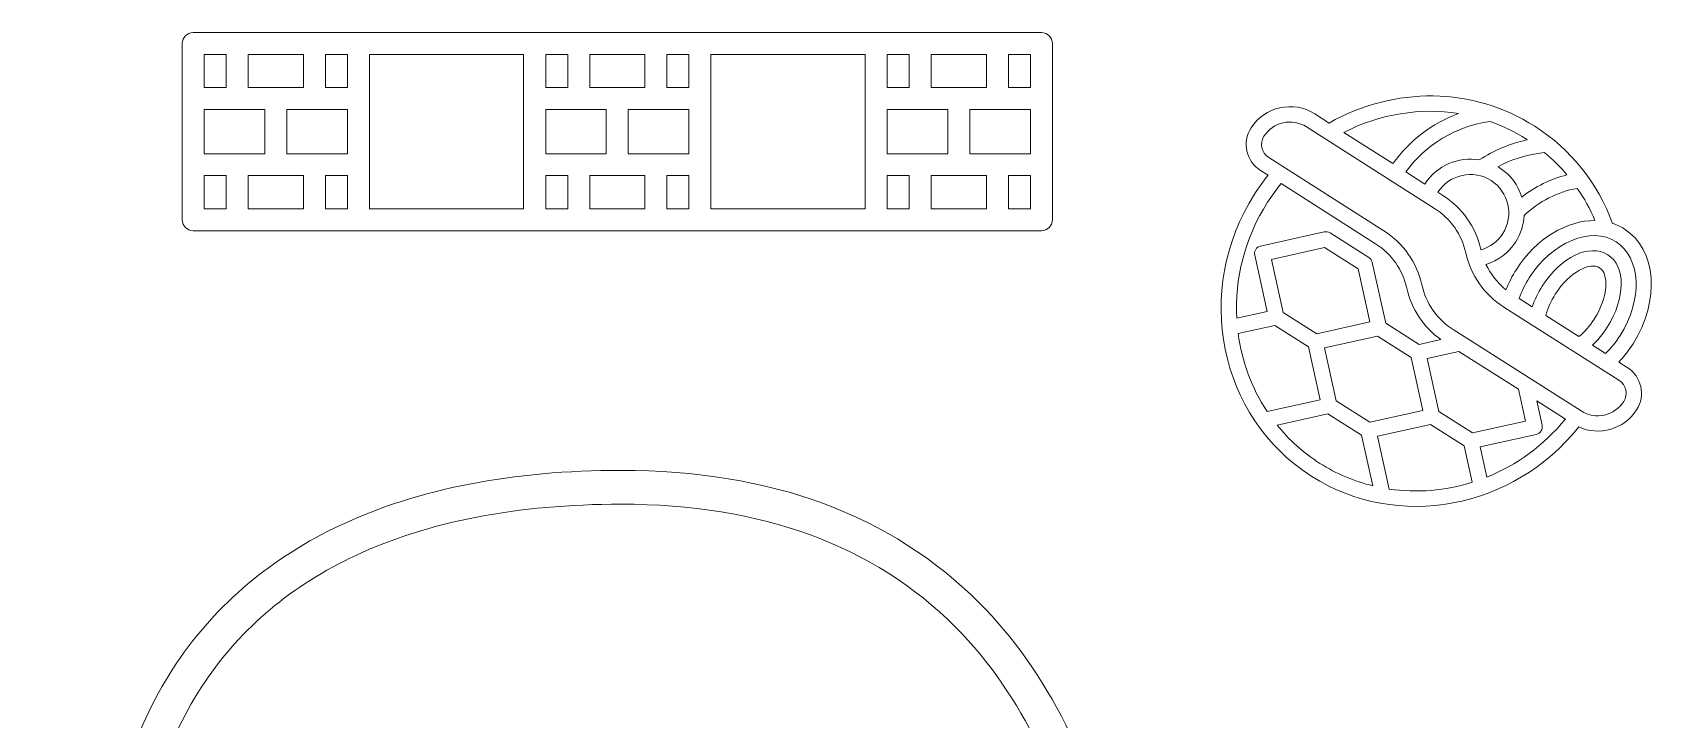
# Model space of a CAD drawing. Header units: millimetres. Extents: x -561 to 595, y -2347 to -7.
# Drawn here: x 92.3 to 572.9, y -209.4 to -6.5 of the extents above; entities that cross this region are included whole.
import ezdxf

# ---------------------------------------------------------------- set-up
doc = ezdxf.new("R2010")
doc.units = ezdxf.units.MM
doc.header["$MEASUREMENT"] = 0
doc.layers.add('Calque 1', color=7, linetype='Continuous', lineweight=0)

msp = doc.modelspace()

# ---------------------------------------------------------------- linework, layer by layer
at = {"layer": 'Calque 1'}
for points, knots in [([(390.14, -6.51), (390.14, -6.51), (289.4, -6.51), (289.4, -6.51), (289.39, -6.51), (289.38, -6.51), (289.38, -6.51), (289.36, -6.51), (289.35, -6.51), (289.34, -6.51), (289.34, -6.51), (139.77, -6.51), (139.77, -6.51), (137.97, -6.51), (136.52, -7.97), (136.52, -9.75), (136.52, -9.75), (136.52, -61.79), (136.52, -61.79), (136.52, -63.58), (137.97, -65.03), (139.77, -65.03), (139.77, -65.03), (139.77, -65.03), (139.77, -65.03), (139.77, -65.03), (195.04, -65.03), (195.04, -65.03), (195.04, -65.03), (195.04, -65.03), (195.04, -65.03), (195.04, -65.03), (201.55, -65.03), (201.55, -65.03), (201.55, -65.03), (201.55, -65.03), (201.55, -65.03), (201.55, -65.03), (227.56, -65.03), (227.56, -65.03), (227.56, -65.03), (227.56, -65.03), (227.56, -65.03), (227.56, -65.03), (234.06, -65.03), (234.06, -65.03), (234.06, -65.03), (282.84, -65.03), (282.84, -65.03), (282.84, -65.03), (288.9, -65.03), (288.9, -65.03), (288.9, -65.03), (288.91, -65.03), (288.91, -65.03), (288.91, -65.03), (295.84, -65.03), (295.84, -65.03), (295.84, -65.03), (295.84, -65.04), (295.84, -65.04), (295.84, -65.04), (302.35, -65.04), (302.35, -65.04), (302.35, -65.04), (302.35, -65.03), (302.35, -65.03), (302.35, -65.03), (328.36, -65.03), (328.36, -65.03), (328.36, -65.03), (328.36, -65.04), (328.36, -65.04), (328.36, -65.04), (334.86, -65.04), (334.86, -65.04), (334.86, -65.04), (383.63, -65.04), (383.63, -65.04), (383.63, -65.04), (390.14, -65.04), (390.14, -65.04), (391.93, -65.04), (393.38, -63.58), (393.38, -61.79), (393.38, -61.79), (393.38, -9.76), (393.38, -9.76), (393.38, -7.97), (391.93, -6.51), (390.14, -6.51)], [0, 0, 0, 0, 1, 1, 1, 2, 2, 2, 3, 3, 3, 4, 4, 4, 5, 5, 5, 6, 6, 6, 7, 7, 7, 8, 8, 8, 9, 9, 9, 10, 10, 10, 11, 11, 11, 12, 12, 12, 13, 13, 13, 14, 14, 14, 15, 15, 15, 16, 16, 16, 17, 17, 17, 18, 18, 18, 19, 19, 19, 20, 20, 20, 21, 21, 21, 22, 22, 22, 23, 23, 23, 24, 24, 24, 25, 25, 25, 26, 26, 26, 27, 27, 27, 28, 28, 28, 29, 29, 29, 30, 30, 30, 30]), ([(143.02, -13.01), (143.02, -13.01), (149.53, -13.01), (149.53, -13.01), (149.53, -13.01), (149.53, -22.77), (149.53, -22.77), (149.53, -22.77), (143.02, -22.77), (143.02, -22.77), (143.02, -22.77), (143.02, -13.01), (143.02, -13.01)], [0, 0, 0, 0, 1, 1, 1, 2, 2, 2, 3, 3, 3, 4, 4, 4, 4]), ([(156.03, -13.01), (156.03, -13.01), (172.29, -13.01), (172.29, -13.01), (172.29, -13.01), (172.29, -22.77), (172.29, -22.77), (172.29, -22.77), (156.03, -22.77), (156.03, -22.77), (156.03, -22.77), (156.03, -13.01), (156.03, -13.01)], [0, 0, 0, 0, 1, 1, 1, 2, 2, 2, 3, 3, 3, 4, 4, 4, 4]), ([(178.79, -13.01), (178.79, -13.01), (185.29, -13.01), (185.29, -13.01), (185.29, -13.01), (185.29, -22.77), (185.29, -22.77), (185.29, -22.77), (178.79, -22.77), (178.79, -22.77), (178.79, -22.77), (178.79, -13.01), (178.79, -13.01)], [0, 0, 0, 0, 1, 1, 1, 2, 2, 2, 3, 3, 3, 4, 4, 4, 4]), ([(237.31, -58.53), (237.31, -58.53), (191.79, -58.53), (191.79, -58.53), (191.79, -58.53), (191.79, -13.01), (191.79, -13.01), (191.79, -13.01), (237.31, -13.01), (237.31, -13.01), (237.31, -13.01), (237.31, -58.53), (237.31, -58.53)], [0, 0, 0, 0, 1, 1, 1, 2, 2, 2, 3, 3, 3, 4, 4, 4, 4]), ([(243.82, -13.01), (243.82, -13.01), (250.32, -13.01), (250.32, -13.01), (250.32, -13.01), (250.32, -22.77), (250.32, -22.77), (250.32, -22.77), (243.82, -22.77), (243.82, -22.77), (243.82, -22.77), (243.82, -13.01), (243.82, -13.01)], [0, 0, 0, 0, 1, 1, 1, 2, 2, 2, 3, 3, 3, 4, 4, 4, 4]), ([(256.82, -13.01), (256.82, -13.01), (273.08, -13.01), (273.08, -13.01), (273.08, -13.01), (273.08, -22.77), (273.08, -22.77), (273.08, -22.77), (256.82, -22.77), (256.82, -22.77), (256.82, -22.77), (256.82, -13.01), (256.82, -13.01)], [0, 0, 0, 0, 1, 1, 1, 2, 2, 2, 3, 3, 3, 4, 4, 4, 4]), ([(279.59, -13.01), (279.59, -13.01), (286.09, -13.01), (286.09, -13.01), (286.09, -13.01), (286.09, -22.77), (286.09, -22.77), (286.09, -22.77), (279.59, -22.77), (279.59, -22.77), (279.59, -22.77), (279.59, -13.01), (279.59, -13.01)], [0, 0, 0, 0, 1, 1, 1, 2, 2, 2, 3, 3, 3, 4, 4, 4, 4]), ([(338.11, -58.53), (338.11, -58.53), (292.59, -58.53), (292.59, -58.53), (292.59, -58.53), (292.59, -13.01), (292.59, -13.01), (292.59, -13.01), (338.11, -13.01), (338.11, -13.01), (338.11, -13.01), (338.11, -58.53), (338.11, -58.53)], [0, 0, 0, 0, 1, 1, 1, 2, 2, 2, 3, 3, 3, 4, 4, 4, 4]), ([(344.62, -13.01), (344.62, -13.01), (351.12, -13.01), (351.12, -13.01), (351.12, -13.01), (351.12, -22.77), (351.12, -22.77), (351.12, -22.77), (344.62, -22.77), (344.62, -22.77), (344.62, -22.77), (344.62, -13.01), (344.62, -13.01)], [0, 0, 0, 0, 1, 1, 1, 2, 2, 2, 3, 3, 3, 4, 4, 4, 4]), ([(357.62, -13.01), (357.62, -13.01), (373.88, -13.01), (373.88, -13.01), (373.88, -13.01), (373.88, -22.77), (373.88, -22.77), (373.88, -22.77), (357.62, -22.77), (357.62, -22.77), (357.62, -22.77), (357.62, -13.01), (357.62, -13.01)], [0, 0, 0, 0, 1, 1, 1, 2, 2, 2, 3, 3, 3, 4, 4, 4, 4]), ([(380.38, -13.01), (380.38, -13.01), (386.88, -13.01), (386.88, -13.01), (386.88, -13.01), (386.88, -22.77), (386.88, -22.77), (386.88, -22.77), (380.38, -22.77), (380.38, -22.77), (380.38, -22.77), (380.38, -13.01), (380.38, -13.01)], [0, 0, 0, 0, 1, 1, 1, 2, 2, 2, 3, 3, 3, 4, 4, 4, 4]), ([(454.78, -47.23), (454.78, -47.23), (454.78, -47.23), (454.78, -47.23), (454.78, -47.23), (457.04, -48.66), (457.04, -48.66), (455.62, -50.44), (454.26, -52.27), (453.04, -54.19), (434.9, -82.69), (442.47, -120.1), (469.91, -137.57), (495.25, -153.7), (529.48, -147.23), (548.72, -122.99), (554.79, -125.75), (562.15, -123.7), (565.83, -117.92), (568.52, -113.69), (567.27, -108.07), (563.05, -105.38), (563.05, -105.38), (560.58, -103.81), (560.58, -103.81), (562.13, -102.17), (563.54, -100.38), (564.79, -98.42), (572.85, -85.75), (571.68, -70.52), (562.18, -64.48), (561.09, -63.78), (559.93, -63.26), (558.73, -62.86), (554.32, -50.89), (546.4, -40.98), (535.73, -34.18), (517.48, -22.57), (494.37, -22.26), (475.06, -33.23), (475.06, -33.23), (470.8, -30.52), (470.8, -30.52), (464.46, -26.49), (456.03, -28.36), (452, -34.69), (449.31, -38.92), (450.56, -44.54), (454.78, -47.23)], [0, 0, 0, 0, 1, 1, 1, 2, 2, 2, 3, 3, 3, 4, 4, 4, 5, 5, 5, 6, 6, 6, 7, 7, 7, 8, 8, 8, 9, 9, 9, 10, 10, 10, 11, 11, 11, 12, 12, 12, 13, 13, 13, 14, 14, 14, 15, 15, 15, 16, 16, 16, 16]), ([(513.25, -30.44), (505.48, -33.26), (498.76, -38.4), (493.88, -45.21), (493.88, -45.21), (479.41, -36), (479.41, -36), (490.13, -30.48), (501.96, -28.64), (513.25, -30.44)], [0, 0, 0, 0, 1, 1, 1, 2, 2, 2, 3, 3, 3, 3]), ([(160.9, -29.26), (160.9, -29.26), (160.9, -42.28), (160.9, -42.28), (160.9, -42.28), (143.03, -42.28), (143.03, -42.28), (143.03, -42.28), (143.03, -29.26), (143.03, -29.26), (143.03, -29.26), (160.9, -29.26), (160.9, -29.26)], [0, 0, 0, 0, 1, 1, 1, 2, 2, 2, 3, 3, 3, 4, 4, 4, 4]), ([(185.29, -42.28), (185.29, -42.28), (167.41, -42.28), (167.41, -42.28), (167.41, -42.28), (167.41, -29.26), (167.41, -29.26), (167.41, -29.26), (185.29, -29.26), (185.29, -29.26), (185.29, -29.26), (185.29, -42.28), (185.29, -42.28)], [0, 0, 0, 0, 1, 1, 1, 2, 2, 2, 3, 3, 3, 4, 4, 4, 4]), ([(243.82, -29.26), (243.82, -29.26), (261.7, -29.26), (261.7, -29.26), (261.7, -29.26), (261.7, -42.28), (261.7, -42.28), (261.7, -42.28), (243.82, -42.28), (243.82, -42.28), (243.82, -42.28), (243.82, -29.26), (243.82, -29.26)], [0, 0, 0, 0, 1, 1, 1, 2, 2, 2, 3, 3, 3, 4, 4, 4, 4]), ([(286.09, -29.26), (286.09, -29.26), (286.09, -42.28), (286.09, -42.28), (286.09, -42.28), (268.2, -42.28), (268.2, -42.28), (268.2, -42.28), (268.2, -29.26), (268.2, -29.26), (268.2, -29.26), (286.09, -29.26), (286.09, -29.26), (286.09, -29.26), (286.09, -29.26), (286.09, -29.26)], [0, 0, 0, 0, 1, 1, 1, 2, 2, 2, 3, 3, 3, 4, 4, 4, 5, 5, 5, 5]), ([(344.62, -29.26), (344.62, -29.26), (362.5, -29.26), (362.5, -29.26), (362.5, -29.26), (362.5, -42.28), (362.5, -42.28), (362.5, -42.28), (344.62, -42.28), (344.62, -42.28), (344.62, -42.28), (344.62, -29.26), (344.62, -29.26)], [0, 0, 0, 0, 1, 1, 1, 2, 2, 2, 3, 3, 3, 4, 4, 4, 4]), ([(386.89, -42.28), (386.89, -42.28), (369, -42.28), (369, -42.28), (369, -42.28), (369, -29.26), (369, -29.26), (369, -29.26), (386.89, -29.26), (386.89, -29.26), (386.89, -29.26), (386.89, -42.28), (386.89, -42.28)], [0, 0, 0, 0, 1, 1, 1, 2, 2, 2, 3, 3, 3, 4, 4, 4, 4]), ([(468.36, -34.35), (468.36, -34.35), (506.19, -58.43), (506.19, -58.43), (510.92, -61.44), (514.19, -66.11), (515.4, -71.58), (516.88, -78.23), (520.86, -83.91), (526.61, -87.57), (526.61, -87.57), (560.61, -109.21), (560.61, -109.21), (562.72, -110.56), (563.35, -113.37), (562, -115.48), (559.31, -119.7), (553.69, -120.95), (549.47, -118.26), (549.47, -118.26), (511.64, -94.18), (511.64, -94.18), (506.91, -91.17), (503.64, -86.5), (502.43, -81.03), (500.95, -74.38), (496.97, -68.7), (491.22, -65.04), (491.22, -65.04), (457.22, -43.4), (457.22, -43.4), (455.11, -42.05), (454.48, -39.24), (455.83, -37.13), (458.52, -32.91), (464.14, -31.66), (468.36, -34.35)], [0, 0, 0, 0, 1, 1, 1, 2, 2, 2, 3, 3, 3, 4, 4, 4, 5, 5, 5, 6, 6, 6, 7, 7, 7, 8, 8, 8, 9, 9, 9, 10, 10, 10, 11, 11, 11, 12, 12, 12, 12]), ([(522.52, -32.8), (522.52, -32.8), (522.55, -32.8), (522.55, -32.8), (526.27, -34.11), (529.88, -35.84), (533.29, -38.01), (533.38, -38.07), (533.46, -38.14), (533.55, -38.2), (533.55, -38.2), (533.55, -38.2), (533.55, -38.2), (533.55, -38.2), (533.55, -38.2), (533.55, -38.2), (533.55, -38.2), (533.55, -38.2), (533.55, -38.2), (528.52, -39.26), (523.69, -41.27), (519.39, -44.1), (513.29, -43.08), (506.87, -45.7), (503.35, -51.24), (503.35, -51.24), (497.71, -47.65), (497.71, -47.65), (503.61, -39.53), (512.5, -34.14), (522.52, -32.8)], [0, 0, 0, 0, 1, 1, 1, 2, 2, 2, 3, 3, 3, 4, 4, 4, 5, 5, 5, 6, 6, 6, 7, 7, 7, 8, 8, 8, 9, 9, 9, 10, 10, 10, 10]), ([(537.21, -42.15), (537.21, -42.15), (537.21, -42.15), (537.21, -42.15), (537.21, -42.15), (538.64, -41.96), (538.64, -41.96), (541.06, -43.96), (543.27, -46.16), (545.27, -48.54), (540.41, -49.75), (535.85, -52), (531.92, -55.11), (530.85, -51.62), (528.59, -48.48), (525.28, -46.37), (525.14, -46.28), (524.99, -46.21), (524.85, -46.12), (528.69, -44.09), (532.9, -42.73), (537.21, -42.15)], [0, 0, 0, 0, 1, 1, 1, 2, 2, 2, 3, 3, 3, 4, 4, 4, 5, 5, 5, 6, 6, 6, 7, 7, 7, 7]), ([(526.32, -65.86), (524.82, -68.23), (522.51, -69.91), (519.86, -70.67), (519.85, -70.64), (519.84, -70.62), (519.83, -70.59), (518.35, -63.94), (514.37, -58.26), (508.63, -54.6), (508.63, -54.6), (507.18, -53.68), (507.18, -53.68), (510.54, -48.4), (517.56, -46.84), (522.84, -50.2), (528.12, -53.56), (529.68, -60.58), (526.32, -65.86)], [0, 0, 0, 0, 1, 1, 1, 2, 2, 2, 3, 3, 3, 4, 4, 4, 5, 5, 5, 6, 6, 6, 6]), ([(149.53, -58.53), (149.53, -58.53), (143.03, -58.53), (143.03, -58.53), (143.03, -58.53), (143.03, -48.77), (143.03, -48.77), (143.03, -48.77), (149.53, -48.77), (149.53, -48.77), (149.53, -48.77), (149.53, -58.53), (149.53, -58.53)], [0, 0, 0, 0, 1, 1, 1, 2, 2, 2, 3, 3, 3, 4, 4, 4, 4]), ([(172.29, -58.53), (172.29, -58.53), (156.03, -58.53), (156.03, -58.53), (156.03, -58.53), (156.03, -48.77), (156.03, -48.77), (156.03, -48.77), (172.29, -48.77), (172.29, -48.77), (172.29, -48.77), (172.29, -58.53), (172.29, -58.53)], [0, 0, 0, 0, 1, 1, 1, 2, 2, 2, 3, 3, 3, 4, 4, 4, 4]), ([(185.29, -58.53), (185.29, -58.53), (178.79, -58.53), (178.79, -58.53), (178.79, -58.53), (178.79, -48.77), (178.79, -48.77), (178.79, -48.77), (185.29, -48.77), (185.29, -48.77), (185.29, -48.77), (185.29, -58.53), (185.29, -58.53)], [0, 0, 0, 0, 1, 1, 1, 2, 2, 2, 3, 3, 3, 4, 4, 4, 4]), ([(250.32, -58.53), (250.32, -58.53), (243.82, -58.53), (243.82, -58.53), (243.82, -58.53), (243.82, -48.77), (243.82, -48.77), (243.82, -48.77), (250.32, -48.77), (250.32, -48.77), (250.32, -48.77), (250.32, -58.53), (250.32, -58.53)], [0, 0, 0, 0, 1, 1, 1, 2, 2, 2, 3, 3, 3, 4, 4, 4, 4]), ([(273.08, -58.53), (273.08, -58.53), (256.82, -58.53), (256.82, -58.53), (256.82, -58.53), (256.82, -48.77), (256.82, -48.77), (256.82, -48.77), (273.08, -48.77), (273.08, -48.77), (273.08, -48.77), (273.08, -58.53), (273.08, -58.53)], [0, 0, 0, 0, 1, 1, 1, 2, 2, 2, 3, 3, 3, 4, 4, 4, 4]), ([(286.09, -58.53), (286.09, -58.53), (279.59, -58.53), (279.59, -58.53), (279.59, -58.53), (279.59, -48.77), (279.59, -48.77), (279.59, -48.77), (286.09, -48.77), (286.09, -48.77), (286.09, -48.77), (286.09, -58.53), (286.09, -58.53)], [0, 0, 0, 0, 1, 1, 1, 2, 2, 2, 3, 3, 3, 4, 4, 4, 4]), ([(351.12, -58.53), (351.12, -58.53), (344.62, -58.53), (344.62, -58.53), (344.62, -58.53), (344.62, -48.77), (344.62, -48.77), (344.62, -48.77), (351.12, -48.77), (351.12, -48.77), (351.12, -48.77), (351.12, -58.53), (351.12, -58.53)], [0, 0, 0, 0, 1, 1, 1, 2, 2, 2, 3, 3, 3, 4, 4, 4, 4]), ([(373.88, -58.53), (373.88, -58.53), (357.62, -58.53), (357.62, -58.53), (357.62, -58.53), (357.62, -48.77), (357.62, -48.77), (357.62, -48.77), (373.88, -48.77), (373.88, -48.77), (373.88, -48.77), (373.88, -58.53), (373.88, -58.53)], [0, 0, 0, 0, 1, 1, 1, 2, 2, 2, 3, 3, 3, 4, 4, 4, 4]), ([(386.88, -58.53), (386.88, -58.53), (380.38, -58.53), (380.38, -58.53), (380.38, -58.53), (380.38, -48.77), (380.38, -48.77), (380.38, -48.77), (386.88, -48.77), (386.88, -48.77), (386.88, -48.77), (386.88, -58.53), (386.88, -58.53)], [0, 0, 0, 0, 1, 1, 1, 2, 2, 2, 3, 3, 3, 4, 4, 4, 4]), ([(456.87, -56.63), (458.09, -54.71), (459.46, -52.88), (460.89, -51.11), (460.89, -51.11), (460.89, -51.11), (460.89, -51.11), (460.89, -51.11), (488.78, -68.87), (488.78, -68.87), (493.51, -71.88), (496.78, -76.55), (497.99, -82.02), (499.37, -88.21), (502.93, -93.53), (508.04, -97.19), (508.04, -97.19), (501.68, -98.6), (501.68, -98.6), (501.68, -98.6), (491.77, -92.3), (491.77, -92.3), (491.77, -92.3), (487.8, -74.42), (487.8, -74.42), (487.67, -73.83), (487.31, -73.32), (486.81, -72.99), (486.81, -72.99), (475.32, -65.68), (475.32, -65.68), (474.81, -65.36), (474.2, -65.25), (473.61, -65.38), (473.61, -65.38), (454.81, -69.56), (454.81, -69.56), (453.58, -69.83), (452.81, -71.04), (453.08, -72.26), (453.08, -72.26), (456.77, -88.85), (456.77, -88.85), (456.77, -88.85), (447.78, -90.84), (447.78, -90.84), (447.18, -79.27), (450.09, -67.28), (456.87, -56.63)], [0, 0, 0, 0, 1, 1, 1, 2, 2, 2, 3, 3, 3, 4, 4, 4, 5, 5, 5, 6, 6, 6, 7, 7, 7, 8, 8, 8, 9, 9, 9, 10, 10, 10, 11, 11, 11, 12, 12, 12, 13, 13, 13, 14, 14, 14, 15, 15, 15, 16, 16, 16, 16]), ([(548.32, -52.52), (550.36, -55.48), (552.1, -58.65), (553.53, -62.02), (545.32, -61.95), (536.18, -67.28), (530.32, -76.48), (530.32, -76.48), (530.32, -76.48), (530.32, -76.48), (529.1, -78.4), (528.09, -80.41), (527.26, -82.47), (524.71, -80.45), (522.7, -77.88), (521.33, -74.96), (524.95, -73.87), (528.09, -71.55), (530.15, -68.3), (531.69, -65.88), (532.48, -63.2), (532.6, -60.52), (536.93, -56.38), (542.43, -53.59), (548.32, -52.52)], [0, 0, 0, 0, 1, 1, 1, 2, 2, 2, 3, 3, 3, 4, 4, 4, 5, 5, 5, 6, 6, 6, 7, 7, 7, 8, 8, 8, 8]), ([(559.74, -68.3), (567.13, -73.01), (567.68, -85.43), (560.96, -95.98), (560.96, -95.98), (560.96, -95.98), (560.96, -95.98), (559.7, -97.95), (558.26, -99.74), (556.67, -101.32), (556.67, -101.32), (552.78, -98.85), (552.78, -98.85), (554.38, -97.32), (555.86, -95.54), (557.13, -93.54), (562.6, -84.96), (562.67, -75.55), (557.31, -72.13), (551.94, -68.72), (543.45, -72.77), (537.98, -81.36), (536.71, -83.35), (535.73, -85.45), (535.03, -87.55), (535.03, -87.55), (531.13, -85.06), (531.13, -85.06), (531.89, -82.95), (532.9, -80.89), (534.15, -78.92), (540.87, -68.36), (552.35, -63.6), (559.74, -68.3)], [0, 0, 0, 0, 1, 1, 1, 2, 2, 2, 3, 3, 3, 4, 4, 4, 5, 5, 5, 6, 6, 6, 7, 7, 7, 8, 8, 8, 9, 9, 9, 10, 10, 10, 11, 11, 11, 11]), ([(471.39, -95.47), (471.39, -95.47), (461.49, -89.16), (461.49, -89.16), (461.49, -89.16), (458.01, -73.49), (458.01, -73.49), (458.01, -73.49), (473.67, -70.02), (473.67, -70.02), (473.67, -70.02), (483.58, -76.32), (483.58, -76.32), (483.58, -76.32), (487.06, -91.99), (487.06, -91.99), (487.06, -91.99), (471.39, -95.47), (471.39, -95.47)], [0, 0, 0, 0, 1, 1, 1, 2, 2, 2, 3, 3, 3, 4, 4, 4, 5, 5, 5, 6, 6, 6, 6]), ([(553.3, -91.11), (552, -93.14), (550.46, -94.91), (548.81, -96.32), (548.81, -96.32), (538.99, -90.07), (538.99, -90.07), (539.57, -87.97), (540.51, -85.83), (541.81, -83.79), (546.12, -77.02), (552.15, -74.23), (554.87, -75.96), (557.59, -77.69), (557.61, -84.34), (553.3, -91.11)], [0, 0, 0, 0, 1, 1, 1, 2, 2, 2, 3, 3, 3, 4, 4, 4, 5, 5, 5, 5]), ([(448.22, -95.4), (448.22, -95.4), (459.05, -92.99), (459.05, -92.99), (459.05, -92.99), (468.95, -99.29), (468.95, -99.29), (468.95, -99.29), (472.43, -114.96), (472.43, -114.96), (472.43, -114.96), (456.78, -118.44), (456.78, -118.44), (452.21, -111.53), (449.32, -103.63), (448.22, -95.4)], [0, 0, 0, 0, 1, 1, 1, 2, 2, 2, 3, 3, 3, 4, 4, 4, 5, 5, 5, 5]), ([(489.34, -96.13), (489.34, -96.13), (499.24, -102.43), (499.24, -102.43), (499.24, -102.43), (502.72, -118.1), (502.72, -118.1), (502.72, -118.1), (487.05, -121.58), (487.05, -121.58), (487.05, -121.58), (477.15, -115.28), (477.15, -115.28), (477.15, -115.28), (473.67, -99.61), (473.67, -99.61), (473.67, -99.61), (489.34, -96.13), (489.34, -96.13)], [0, 0, 0, 0, 1, 1, 1, 2, 2, 2, 3, 3, 3, 4, 4, 4, 5, 5, 5, 6, 6, 6, 6]), ([(503.96, -102.75), (503.96, -102.75), (513.36, -100.66), (513.36, -100.66), (513.36, -100.66), (530.92, -111.84), (530.92, -111.84), (530.92, -111.84), (533.01, -121.24), (533.01, -121.24), (533.01, -121.24), (517.34, -124.72), (517.34, -124.72), (517.34, -124.72), (507.44, -118.41), (507.44, -118.41), (507.44, -118.41), (503.96, -102.75), (503.96, -102.75)], [0, 0, 0, 0, 1, 1, 1, 2, 2, 2, 3, 3, 3, 4, 4, 4, 5, 5, 5, 6, 6, 6, 6]), ([(521.61, -137.81), (521.61, -137.81), (519.62, -128.86), (519.62, -128.86), (519.62, -128.86), (536.21, -125.18), (536.21, -125.18), (537.43, -124.9), (538.2, -123.69), (537.93, -122.47), (537.93, -122.47), (537.93, -122.47), (537.93, -122.47), (537.93, -122.47), (536.33, -115.28), (536.33, -115.28), (536.33, -115.28), (544.78, -120.66), (544.78, -120.66), (538.43, -128.49), (530.39, -134.27), (521.61, -137.81)], [0, 0, 0, 0, 1, 1, 1, 2, 2, 2, 3, 3, 3, 4, 4, 4, 5, 5, 5, 6, 6, 6, 7, 7, 7, 7]), ([(472.35, -133.74), (467.43, -130.61), (463.21, -126.77), (459.71, -122.44), (459.71, -122.44), (459.71, -122.44), (459.71, -122.44), (459.71, -122.44), (474.71, -119.1), (474.71, -119.1), (474.71, -119.1), (484.61, -125.41), (484.61, -125.41), (484.61, -125.41), (487.94, -140.37), (487.94, -140.37), (482.52, -139.05), (477.25, -136.86), (472.35, -133.74)], [0, 0, 0, 0, 1, 1, 1, 2, 2, 2, 3, 3, 3, 4, 4, 4, 5, 5, 5, 6, 6, 6, 6]), ([(492.8, -141.32), (492.8, -141.32), (492.8, -141.32), (492.8, -141.32), (492.8, -141.32), (489.33, -125.72), (489.33, -125.72), (489.33, -125.72), (505, -122.24), (505, -122.24), (505, -122.24), (514.9, -128.54), (514.9, -128.54), (514.9, -128.54), (517.3, -139.34), (517.3, -139.34), (509.36, -141.82), (500.97, -142.52), (492.8, -141.32)], [0, 0, 0, 0, 1, 1, 1, 2, 2, 2, 3, 3, 3, 4, 4, 4, 5, 5, 5, 6, 6, 6, 6]), ([(271.84, -2165.32), (227.41, -2165.32), (191.67, -2151.42), (165.62, -2124), (153.89, -2111.65), (144.14, -2096.51), (136.64, -2079.01), (130.68, -2065.1), (126.12, -2049.67), (123.08, -2033.14), (118.08, -2005.91), (118.88, -1985.05), (118.97, -1983), (118.97, -1983), (118.69, -1704.18), (118.69, -1704.18), (118.69, -1704.18), (118.71, -1703.96), (118.71, -1703.96), (121.92, -1666.92), (152.18, -1647.02), (184.23, -1625.96), (204.96, -1612.32), (226.4, -1598.23), (242.77, -1578.47), (261.17, -1556.25), (270.11, -1529.95), (270.11, -1498.06), (270.11, -1474.44), (265.7, -1453.47), (257, -1435.73), (250.08, -1421.62), (240.43, -1409.48), (228.31, -1399.64), (207.51, -1382.76), (186.34, -1378.41), (186.12, -1378.37), (186.12, -1378.37), (185.92, -1378.33), (185.92, -1378.33), (185.92, -1378.33), (185.71, -1378.27), (185.71, -1378.27), (164.81, -1372.26), (148.47, -1363.98), (135.78, -1352.94), (123.88, -1342.6), (115.15, -1329.79), (109.08, -1313.78), (97.77, -1283.97), (96.81, -1246.92), (95.6, -1200.01), (95.2, -1184.89), (94.8, -1169.26), (94.01, -1152.6), (94.01, -1152.6), (94, -1152.48), (94, -1152.48), (92.35, -1081.51), (108.73, -1031.54), (144.08, -999.7), (174.85, -972), (215.42, -962.11), (251.22, -953.38), (251.22, -953.38), (251.58, -953.3), (251.58, -953.3), (272.17, -949.49), (291.79, -937.45), (306.82, -919.39), (321.34, -901.94), (329.86, -880.58), (330.18, -860.78), (330.45, -844.28), (325.05, -829.24), (314.58, -817.29), (302.4, -803.4), (283.71, -793.6), (259.03, -788.18), (225.17, -782.3), (196.59, -772.67), (174.08, -759.55), (155.07, -748.48), (140.16, -734.81), (129.78, -718.92), (116.99, -699.35), (113.44, -679.9), (112.73, -667.03), (112.04, -654.73), (113.7, -645.97), (114.18, -643.73), (115.26, -615.34), (125.23, -594.81), (144.67, -580.99), (161.71, -568.88), (184.13, -563.2), (205.81, -557.71), (229.22, -551.78), (253.43, -545.64), (270.72, -531.52), (279.83, -524.08), (286.41, -515.01), (290.84, -503.79), (295.86, -491.07), (298.1, -475.23), (297.5, -456.7), (296.42, -423.47), (256.88, -405.29), (215.02, -386.05), (176.9, -368.53), (137.49, -350.41), (124.55, -318.62), (116.9, -299.83), (113.28, -277.9), (114.35, -256.87), (115.56, -233.07), (122.65, -210.9), (134.87, -192.75), (146.67, -175.2), (163.04, -161.44), (183.53, -151.86), (206.3, -141.21), (234.07, -135.8), (266.09, -135.8), (310.34, -135.8), (345.89, -148.96), (371.74, -174.91), (381.86, -185.06), (390.47, -197.2), (397.33, -211), (402.78, -221.97), (407.15, -234.01), (410.3, -246.78), (415.67, -268.52), (415.68, -284.73), (415.68, -285.41), (415.68, -285.41), (416.03, -1973.14), (416.03, -1973.14), (416.27, -1975.87), (418.05, -1998.36), (414.17, -2027.38), (411.78, -2045.23), (407.73, -2061.83), (402.13, -2076.72), (395.07, -2095.48), (385.5, -2111.57), (373.71, -2124.54), (349.09, -2151.6), (314.82, -2165.32), (271.84, -2165.32)], [0, 0, 0, 0, 1, 1, 1, 2, 2, 2, 3, 3, 3, 4, 4, 4, 5, 5, 5, 6, 6, 6, 7, 7, 7, 8, 8, 8, 9, 9, 9, 10, 10, 10, 11, 11, 11, 12, 12, 12, 13, 13, 13, 14, 14, 14, 15, 15, 15, 16, 16, 16, 17, 17, 17, 18, 18, 18, 19, 19, 19, 20, 20, 20, 21, 21, 21, 22, 22, 22, 23, 23, 23, 24, 24, 24, 25, 25, 25, 26, 26, 26, 27, 27, 27, 28, 28, 28, 29, 29, 29, 30, 30, 30, 31, 31, 31, 32, 32, 32, 33, 33, 33, 34, 34, 34, 35, 35, 35, 36, 36, 36, 37, 37, 37, 38, 38, 38, 39, 39, 39, 40, 40, 40, 41, 41, 41, 42, 42, 42, 43, 43, 43, 44, 44, 44, 45, 45, 45, 46, 46, 46, 47, 47, 47, 48, 48, 48, 49, 49, 49, 50, 50, 50, 50]), ([(128.69, -1704.61), (128.69, -1704.61), (128.97, -1983.24), (128.97, -1983.24), (128.97, -1983.24), (128.97, -1983.37), (128.97, -1983.37), (128.96, -1983.58), (127.97, -2004.62), (132.96, -2031.61), (135.88, -2047.36), (140.23, -2062.04), (145.9, -2075.24), (152.93, -2091.59), (162.02, -2105.69), (172.91, -2117.15), (197, -2142.48), (230.28, -2155.32), (271.84, -2155.32), (311.87, -2155.32), (343.64, -2142.71), (366.28, -2117.85), (377.2, -2105.84), (386.1, -2090.87), (392.71, -2073.35), (398.05, -2059.2), (401.93, -2043.37), (404.23, -2026.31), (408.16, -1997.07), (406.08, -1974.07), (406.05, -1973.84), (406.05, -1973.84), (406.03, -1973.6), (406.03, -1973.6), (406.03, -1973.6), (406.03, -1973.37), (406.03, -1973.37), (406.03, -1973.37), (405.68, -285.4), (405.68, -285.4), (405.68, -285.22), (405.65, -269.48), (400.52, -248.88), (395.84, -230.05), (385.8, -203.15), (364.6, -181.91), (340.69, -157.95), (307.55, -145.8), (266.09, -145.8), (235.55, -145.8), (209.2, -150.89), (187.77, -160.92), (168.95, -169.72), (153.94, -182.31), (143.16, -198.33), (131.97, -214.98), (125.46, -235.39), (124.34, -257.37), (123.34, -276.97), (126.71, -297.38), (133.81, -314.85), (145.26, -342.98), (182.85, -360.26), (219.2, -376.96), (240.25, -386.64), (262.02, -396.65), (278.31, -408.73), (297.37, -422.86), (306.91, -438.44), (307.49, -456.38), (308.73, -494.41), (298.77, -521.52), (277.05, -539.26), (258.04, -554.79), (232.74, -561.2), (208.27, -567.4), (186.52, -572.91), (165.98, -578.12), (150.46, -589.15), (133.39, -601.28), (125.04, -618.88), (124.16, -644.55), (124.16, -644.55), (124.14, -645.07), (124.14, -645.07), (124.14, -645.07), (124.02, -645.58), (124.02, -645.58), (124, -645.65), (121.97, -654.25), (122.74, -666.92), (123.44, -678.51), (126.7, -696.02), (138.26, -713.62), (147.81, -728.16), (161.6, -740.73), (179.25, -750.99), (200.73, -763.48), (228.18, -772.68), (260.85, -778.34), (260.85, -778.34), (261.06, -778.39), (261.06, -778.39), (287.93, -784.27), (308.46, -795.14), (322.1, -810.7), (334.24, -824.54), (340.49, -841.92), (340.18, -860.95), (339.82, -882.99), (330.46, -906.62), (314.51, -925.78), (298.02, -945.59), (276.37, -958.85), (253.54, -963.11), (181.78, -980.6), (100.48, -1000.46), (104, -1152.19), (104.79, -1168.93), (105.2, -1184.6), (105.59, -1199.75), (106.79, -1245.71), (107.73, -1282.01), (118.43, -1310.23), (129.68, -1339.9), (151.22, -1357.91), (188.28, -1368.61), (190.9, -1369.15), (212.49, -1374.06), (234.23, -1391.57), (247.58, -1402.31), (258.21, -1415.59), (265.84, -1431.04), (275.31, -1450.22), (280.11, -1472.77), (280.11, -1498.06), (280.11, -1532.37), (270.41, -1560.76), (250.47, -1584.85), (233.15, -1605.76), (211.07, -1620.28), (189.72, -1634.31), (158.53, -1654.82), (131.58, -1672.53), (128.69, -1704.61)], [0, 0, 0, 0, 1, 1, 1, 2, 2, 2, 3, 3, 3, 4, 4, 4, 5, 5, 5, 6, 6, 6, 7, 7, 7, 8, 8, 8, 9, 9, 9, 10, 10, 10, 11, 11, 11, 12, 12, 12, 13, 13, 13, 14, 14, 14, 15, 15, 15, 16, 16, 16, 17, 17, 17, 18, 18, 18, 19, 19, 19, 20, 20, 20, 21, 21, 21, 22, 22, 22, 23, 23, 23, 24, 24, 24, 25, 25, 25, 26, 26, 26, 27, 27, 27, 28, 28, 28, 29, 29, 29, 30, 30, 30, 31, 31, 31, 32, 32, 32, 33, 33, 33, 34, 34, 34, 35, 35, 35, 36, 36, 36, 37, 37, 37, 38, 38, 38, 39, 39, 39, 40, 40, 40, 41, 41, 41, 42, 42, 42, 43, 43, 43, 44, 44, 44, 45, 45, 45, 46, 46, 46, 47, 47, 47, 48, 48, 48, 48])]:
    msp.add_open_spline(points, degree=3, knots=knots, dxfattribs=at)

doc.saveas('drawing.dxf')
